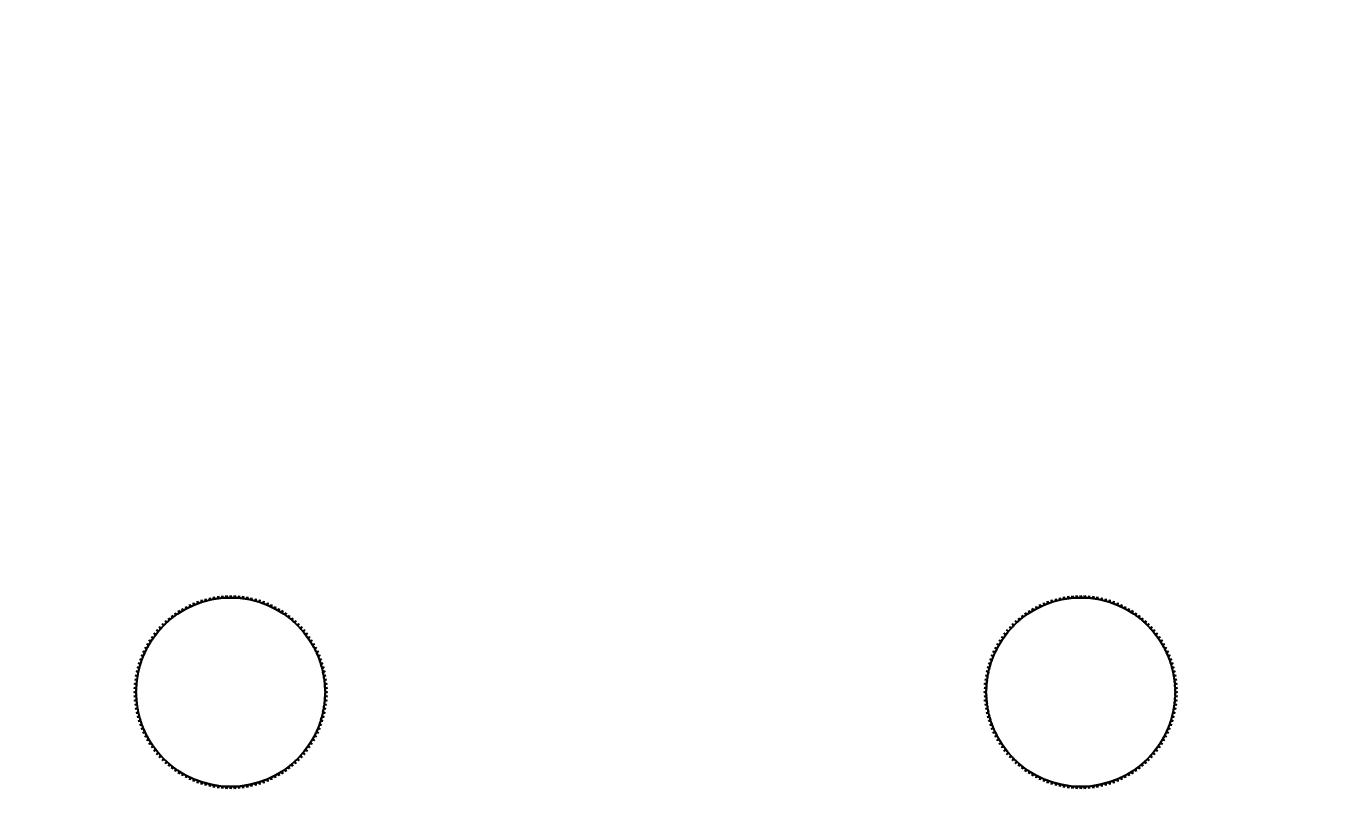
# Model space of a CAD drawing. Header units: millimetres. Extents: x 9226 to 36041, y 16031 to 21779.
# Drawn here: x 18449.3 to 18476.92, y 17778.7 to 17794.86 of the extents above; entities that cross this region are included whole.
import ezdxf

# ---------------------------------------------------------------- set-up
doc = ezdxf.new("R2010")
doc.units = ezdxf.units.MM
doc.layers.add('02___PRT_ALL_AXES', color=7, linetype='Continuous')
doc.styles.get("Standard").update_dxf_attribs({"font": 'arial.ttf'})
doc.dimstyles.new('ISO-15', dxfattribs={"dimtxt": 15, "dimasz": 4, "dimexe": 1.25, "dimexo": 5, "dimgap": 5, "dimtad": 1, "dimtoh": 1, "dimdec": 1, "dimdsep": 46, "dimtxsty": 'Standard', "dimcen": 2.5, "dimadec": 0, "dimazin": 0, "dimtfac": 1, "dimtdec": 1, "dimtmove": 0, "dimatfit": 3, "dimfxl": 1, "dimarcsym": 0})

# ---------------------------------------------------------------- blocks, each defined once
blk = doc.blocks.new('*D274')
at = {"color": 0, "lineweight": -2, "transparency": 16777216}
for p, q in [((17913.626, 17785.752), (17913.626, 17887.002)), ((18513.626, 17785.752), (18513.626, 17887.002)), ((17917.626, 17885.752), (18509.626, 17885.752))]:
    blk.add_line(p, q, dxfattribs=at)
at = {"color": 0, "transparency": 16777216}
for points in [[(17917.626, 17886.418), (17917.626, 17885.085), (17913.626, 17885.752)], [(18509.626, 17886.418), (18509.626, 17885.085), (18513.626, 17885.752)]]:
    blk.add_solid(points, dxfattribs=at)
at = {"layer": 'Defpoints', "color": 0, "transparency": 16777216}
for p in [(18513.626, 17885.752), (17913.626, 17780.752), (18513.626, 17780.752)]:
    blk.add_point(p, dxfattribs=at)
at = {"color": 0, "lineweight": -3, "transparency": 16777216, "insert": (18213.626, 17900.462), "char_height": 15, "attachment_point": 5}
blk.add_mtext('600mm [1\'-11 5/8"]', dxfattribs=at)

msp = doc.modelspace()

# ---------------------------------------------------------------- linework, layer by layer
at = {"color": 7, "linetype": 'Continuous', "lineweight": -3}
for p, q in [((18453.096, 17782.68), (18453.096, 17782.732)), ((18453.096, 17782.732), (18453.122, 17782.687)), ((18453.18, 17782.701), (18453.183, 17782.753)), ((18453.183, 17782.753), (18453.206, 17782.707)), ((18453.266, 17782.719), (18453.27, 17782.77)), ((18453.27, 17782.77), (18453.292, 17782.723)), ((18453.352, 17782.733), (18453.359, 17782.784)), ((18453.359, 17782.784), (18453.378, 17782.736)), ((18453.439, 17782.743), (18453.448, 17782.794)), ((18453.448, 17782.794), (18453.465, 17782.745)), ((18453.526, 17782.749), (18453.537, 17782.8)), ((18453.537, 17782.8), (18453.552, 17782.75)), ((18453.613, 17782.751), (18453.626, 17782.802)), ((18453.626, 17782.802), (18453.64, 17782.751)), ((18453.7, 17782.75), (18453.716, 17782.8)), ((18453.716, 17782.8), (18453.727, 17782.749)), ((18453.787, 17782.745), (18453.805, 17782.794)), ((18453.805, 17782.794), (18453.814, 17782.743)), ((18453.874, 17782.736), (18453.894, 17782.784)), ((18453.894, 17782.784), (18453.901, 17782.733)), ((18453.96, 17782.723), (18453.982, 17782.77)), ((18453.982, 17782.77), (18453.987, 17782.719)), ((18454.046, 17782.707), (18454.07, 17782.753)), ((18454.07, 17782.753), (18454.072, 17782.701)), ((18454.131, 17782.687), (18454.157, 17782.732)), ((18454.157, 17782.732), (18454.157, 17782.68)), ((18471.096, 17782.68), (18471.096, 17782.732)), ((18471.096, 17782.732), (18471.122, 17782.687)), ((18471.18, 17782.701), (18471.183, 17782.753)), ((18471.183, 17782.753), (18471.206, 17782.707)), ((18471.266, 17782.719), (18471.27, 17782.77)), ((18471.27, 17782.77), (18471.292, 17782.723)), ((18471.352, 17782.733), (18471.359, 17782.784)), ((18471.359, 17782.784), (18471.378, 17782.736)), ((18471.439, 17782.743), (18471.448, 17782.794)), ((18471.448, 17782.794), (18471.465, 17782.745)), ((18471.526, 17782.749), (18471.537, 17782.8)), ((18471.537, 17782.8), (18471.552, 17782.75)), ((18471.613, 17782.751), (18471.626, 17782.802)), ((18471.626, 17782.802), (18471.64, 17782.751)), ((18471.7, 17782.75), (18471.716, 17782.8)), ((18471.716, 17782.8), (18471.727, 17782.749)), ((18471.787, 17782.745), (18471.805, 17782.794)), ((18471.805, 17782.794), (18471.814, 17782.743)), ((18471.874, 17782.736), (18471.894, 17782.784)), ((18471.894, 17782.784), (18471.901, 17782.733)), ((18471.96, 17782.723), (18471.982, 17782.77)), ((18471.982, 17782.77), (18471.987, 17782.719)), ((18472.046, 17782.707), (18472.07, 17782.753)), ((18472.07, 17782.753), (18472.072, 17782.701)), ((18472.131, 17782.687), (18472.157, 17782.732)), ((18472.157, 17782.732), (18472.157, 17782.68)), ((18452.54, 17782.431), (18452.525, 17782.48)), ((18452.525, 17782.48), (18452.563, 17782.445)), ((18452.615, 17782.477), (18452.601, 17782.527)), ((18452.601, 17782.527), (18452.638, 17782.49)), ((18452.691, 17782.519), (18452.68, 17782.57)), ((18452.68, 17782.57), (18452.715, 17782.532)), ((18452.769, 17782.558), (18452.76, 17782.609)), ((18452.76, 17782.609), (18452.793, 17782.57)), ((18452.849, 17782.594), (18452.842, 17782.645)), ((18452.842, 17782.645), (18452.873, 17782.604)), ((18452.93, 17782.626), (18452.925, 17782.678)), ((18452.925, 17782.678), (18452.955, 17782.635)), ((18453.012, 17782.655), (18453.01, 17782.707)), ((18453.01, 17782.707), (18453.038, 17782.663)), ((18454.215, 17782.663), (18454.243, 17782.707)), ((18454.243, 17782.707), (18454.24, 17782.655)), ((18454.298, 17782.635), (18454.327, 17782.678)), ((18454.327, 17782.678), (18454.323, 17782.626)), ((18454.379, 17782.604), (18454.411, 17782.645)), ((18454.411, 17782.645), (18454.404, 17782.594)), ((18454.459, 17782.57), (18454.493, 17782.609)), ((18454.493, 17782.609), (18454.484, 17782.558)), ((18454.538, 17782.532), (18454.573, 17782.57)), ((18454.573, 17782.57), (18454.562, 17782.519)), ((18454.615, 17782.49), (18454.651, 17782.527)), ((18454.651, 17782.527), (18454.638, 17782.477)), ((18454.69, 17782.445), (18454.728, 17782.48)), ((18454.728, 17782.48), (18454.712, 17782.431)), ((18470.54, 17782.431), (18470.525, 17782.48)), ((18470.525, 17782.48), (18470.563, 17782.445)), ((18470.615, 17782.477), (18470.601, 17782.527)), ((18470.601, 17782.527), (18470.638, 17782.49)), ((18470.691, 17782.519), (18470.68, 17782.57)), ((18470.68, 17782.57), (18470.715, 17782.532)), ((18470.769, 17782.558), (18470.76, 17782.609)), ((18470.76, 17782.609), (18470.793, 17782.57)), ((18470.849, 17782.594), (18470.842, 17782.645)), ((18470.842, 17782.645), (18470.873, 17782.604)), ((18470.93, 17782.626), (18470.925, 17782.678)), ((18470.925, 17782.678), (18470.955, 17782.635)), ((18471.012, 17782.655), (18471.01, 17782.707)), ((18471.01, 17782.707), (18471.038, 17782.663)), ((18472.215, 17782.663), (18472.243, 17782.707)), ((18472.243, 17782.707), (18472.24, 17782.655)), ((18472.298, 17782.635), (18472.327, 17782.678)), ((18472.327, 17782.678), (18472.323, 17782.626)), ((18472.379, 17782.604), (18472.411, 17782.645)), ((18472.411, 17782.645), (18472.404, 17782.594)), ((18472.459, 17782.57), (18472.493, 17782.609)), ((18472.493, 17782.609), (18472.484, 17782.558)), ((18472.538, 17782.532), (18472.573, 17782.57)), ((18472.573, 17782.57), (18472.562, 17782.519)), ((18472.615, 17782.49), (18472.651, 17782.527)), ((18472.651, 17782.527), (18472.638, 17782.477)), ((18472.69, 17782.445), (18472.728, 17782.48)), ((18472.728, 17782.48), (18472.712, 17782.431)), ((18452.177, 17782.201), (18452.222, 17782.175)), ((18452.203, 17782.156), (18452.177, 17782.201)), ((18452.265, 17782.217), (18452.241, 17782.263)), ((18452.241, 17782.263), (18452.285, 17782.235)), ((18452.33, 17782.275), (18452.309, 17782.322)), ((18452.309, 17782.322), (18452.351, 17782.292)), ((18452.398, 17782.33), (18452.378, 17782.378)), ((18452.378, 17782.378), (18452.419, 17782.346)), ((18452.468, 17782.382), (18452.45, 17782.431)), ((18452.45, 17782.431), (18452.49, 17782.397)), ((18454.762, 17782.397), (18454.802, 17782.431)), ((18454.802, 17782.431), (18454.784, 17782.382)), ((18454.833, 17782.346), (18454.874, 17782.378)), ((18454.874, 17782.378), (18454.854, 17782.33)), ((18454.902, 17782.292), (18454.944, 17782.322)), ((18454.944, 17782.322), (18454.922, 17782.275)), ((18454.968, 17782.235), (18455.011, 17782.263)), ((18455.011, 17782.263), (18454.987, 17782.217)), ((18455.031, 17782.175), (18455.076, 17782.201)), ((18455.076, 17782.201), (18455.05, 17782.156)), ((18470.177, 17782.201), (18470.222, 17782.175)), ((18470.203, 17782.156), (18470.177, 17782.201)), ((18470.241, 17782.263), (18470.285, 17782.235)), ((18470.265, 17782.217), (18470.241, 17782.263)), ((18470.309, 17782.322), (18470.351, 17782.292)), ((18470.33, 17782.275), (18470.309, 17782.322)), ((18470.378, 17782.378), (18470.419, 17782.346)), ((18470.398, 17782.33), (18470.378, 17782.378)), ((18470.468, 17782.382), (18470.45, 17782.431)), ((18470.45, 17782.431), (18470.49, 17782.397)), ((18472.762, 17782.397), (18472.802, 17782.431)), ((18472.802, 17782.431), (18472.784, 17782.382)), ((18472.833, 17782.346), (18472.874, 17782.378)), ((18472.874, 17782.378), (18472.854, 17782.33)), ((18472.902, 17782.292), (18472.944, 17782.322)), ((18472.944, 17782.322), (18472.922, 17782.275)), ((18472.968, 17782.235), (18473.011, 17782.263)), ((18473.011, 17782.263), (18472.987, 17782.217)), ((18473.031, 17782.175), (18473.076, 17782.201)), ((18473.076, 17782.201), (18473.05, 17782.156)), ((18451.947, 17781.927), (18451.996, 17781.91)), ((18451.98, 17781.888), (18451.947, 17781.927)), ((18452, 17781.999), (18452.048, 17781.98)), ((18452.031, 17781.958), (18452, 17781.999)), ((18452.056, 17782.069), (18452.103, 17782.047)), ((18452.086, 17782.027), (18452.056, 17782.069)), ((18452.115, 17782.136), (18452.161, 17782.113)), ((18452.143, 17782.093), (18452.115, 17782.136)), ((18455.092, 17782.113), (18455.138, 17782.136)), ((18455.138, 17782.136), (18455.11, 17782.093)), ((18455.15, 17782.047), (18455.197, 17782.069)), ((18455.197, 17782.069), (18455.167, 17782.027)), ((18455.205, 17781.98), (18455.253, 17781.999)), ((18455.253, 17781.999), (18455.221, 17781.958)), ((18455.257, 17781.91), (18455.306, 17781.927)), ((18455.306, 17781.927), (18455.272, 17781.888)), ((18469.947, 17781.927), (18469.996, 17781.91)), ((18469.98, 17781.888), (18469.947, 17781.927)), ((18470, 17781.999), (18470.048, 17781.98)), ((18470.031, 17781.958), (18470, 17781.999)), ((18470.056, 17782.069), (18470.103, 17782.047)), ((18470.086, 17782.027), (18470.056, 17782.069)), ((18470.115, 17782.136), (18470.161, 17782.113)), ((18470.143, 17782.093), (18470.115, 17782.136)), ((18473.092, 17782.113), (18473.138, 17782.136)), ((18473.138, 17782.136), (18473.11, 17782.093)), ((18473.15, 17782.047), (18473.197, 17782.069)), ((18473.197, 17782.069), (18473.167, 17782.027)), ((18473.205, 17781.98), (18473.253, 17781.999)), ((18473.253, 17781.999), (18473.221, 17781.958)), ((18473.257, 17781.91), (18473.306, 17781.927)), ((18473.306, 17781.927), (18473.272, 17781.888)), ((18451.768, 17781.618), (18451.819, 17781.609)), ((18451.808, 17781.585), (18451.768, 17781.618)), ((18451.808, 17781.698), (18451.858, 17781.687)), ((18451.846, 17781.663), (18451.808, 17781.698)), ((18451.851, 17781.777), (18451.901, 17781.763)), ((18451.888, 17781.74), (18451.851, 17781.777)), ((18451.897, 17781.853), (18451.947, 17781.837)), ((18451.932, 17781.815), (18451.897, 17781.853)), ((18455.306, 17781.837), (18455.355, 17781.853)), ((18455.355, 17781.853), (18455.32, 17781.815)), ((18455.352, 17781.763), (18455.402, 17781.777)), ((18455.402, 17781.777), (18455.365, 17781.74)), ((18455.394, 17781.687), (18455.445, 17781.698)), ((18455.445, 17781.698), (18455.406, 17781.663)), ((18455.433, 17781.609), (18455.484, 17781.618)), ((18455.484, 17781.618), (18455.444, 17781.585)), ((18469.768, 17781.618), (18469.819, 17781.609)), ((18469.808, 17781.585), (18469.768, 17781.618)), ((18469.808, 17781.698), (18469.858, 17781.687)), ((18469.846, 17781.663), (18469.808, 17781.698)), ((18469.851, 17781.777), (18469.901, 17781.763)), ((18469.888, 17781.74), (18469.851, 17781.777)), ((18469.897, 17781.853), (18469.947, 17781.837)), ((18469.932, 17781.815), (18469.897, 17781.853)), ((18473.306, 17781.837), (18473.355, 17781.853)), ((18473.355, 17781.853), (18473.32, 17781.815)), ((18473.352, 17781.763), (18473.402, 17781.777)), ((18473.402, 17781.777), (18473.365, 17781.74)), ((18473.394, 17781.687), (18473.445, 17781.698)), ((18473.445, 17781.698), (18473.406, 17781.663)), ((18473.433, 17781.609), (18473.484, 17781.618)), ((18473.484, 17781.618), (18473.444, 17781.585)), ((18451.671, 17781.368), (18451.723, 17781.366)), ((18451.715, 17781.34), (18451.671, 17781.368)), ((18451.7, 17781.453), (18451.751, 17781.448)), ((18451.742, 17781.423), (18451.7, 17781.453)), ((18451.732, 17781.536), (18451.784, 17781.529)), ((18451.773, 17781.504), (18451.732, 17781.536)), ((18455.469, 17781.529), (18455.52, 17781.536)), ((18455.52, 17781.536), (18455.479, 17781.504)), ((18455.501, 17781.448), (18455.553, 17781.453)), ((18455.553, 17781.453), (18455.51, 17781.423)), ((18455.53, 17781.366), (18455.581, 17781.368)), ((18455.581, 17781.368), (18455.538, 17781.34)), ((18469.671, 17781.368), (18469.723, 17781.366)), ((18469.715, 17781.34), (18469.671, 17781.368)), ((18469.7, 17781.453), (18469.751, 17781.448)), ((18469.742, 17781.423), (18469.7, 17781.453)), ((18469.732, 17781.536), (18469.784, 17781.529)), ((18469.773, 17781.504), (18469.732, 17781.536)), ((18473.469, 17781.529), (18473.52, 17781.536)), ((18473.52, 17781.536), (18473.479, 17781.504)), ((18473.501, 17781.448), (18473.553, 17781.453)), ((18473.553, 17781.453), (18473.51, 17781.423)), ((18473.53, 17781.366), (18473.581, 17781.368)), ((18473.581, 17781.368), (18473.538, 17781.34)), ((18451.607, 17781.107), (18451.659, 17781.112)), ((18451.654, 17781.086), (18451.607, 17781.107)), ((18451.625, 17781.195), (18451.677, 17781.197)), ((18451.671, 17781.171), (18451.625, 17781.195)), ((18451.646, 17781.282), (18451.698, 17781.282)), ((18451.691, 17781.256), (18451.646, 17781.282)), ((18455.555, 17781.282), (18455.606, 17781.282)), ((18455.606, 17781.282), (18455.562, 17781.256)), ((18455.576, 17781.197), (18455.628, 17781.195)), ((18455.628, 17781.195), (18455.582, 17781.171)), ((18455.593, 17781.112), (18455.645, 17781.107)), ((18455.645, 17781.107), (18455.598, 17781.086)), ((18469.607, 17781.107), (18469.659, 17781.112)), ((18469.654, 17781.086), (18469.607, 17781.107)), ((18469.625, 17781.195), (18469.677, 17781.197)), ((18469.671, 17781.171), (18469.625, 17781.195)), ((18469.646, 17781.282), (18469.698, 17781.282)), ((18469.691, 17781.256), (18469.646, 17781.282)), ((18473.555, 17781.282), (18473.606, 17781.282)), ((18473.606, 17781.282), (18473.562, 17781.256)), ((18473.576, 17781.197), (18473.628, 17781.195)), ((18473.628, 17781.195), (18473.582, 17781.171)), ((18473.593, 17781.112), (18473.645, 17781.107)), ((18473.645, 17781.107), (18473.598, 17781.086)), ((18451.578, 17780.841), (18451.629, 17780.852)), ((18451.628, 17780.825), (18451.578, 17780.841)), ((18451.584, 17780.93), (18451.635, 17780.939)), ((18451.633, 17780.912), (18451.584, 17780.93)), ((18451.594, 17781.019), (18451.645, 17781.026)), ((18451.642, 17780.999), (18451.594, 17781.019)), ((18455.607, 17781.026), (18455.659, 17781.019)), ((18455.659, 17781.019), (18455.611, 17780.999)), ((18455.617, 17780.939), (18455.668, 17780.93)), ((18455.668, 17780.93), (18455.62, 17780.912)), ((18455.624, 17780.852), (18455.674, 17780.841)), ((18455.674, 17780.841), (18455.625, 17780.825)), ((18469.578, 17780.841), (18469.629, 17780.852)), ((18469.628, 17780.825), (18469.578, 17780.841)), ((18469.584, 17780.93), (18469.635, 17780.939)), ((18469.633, 17780.912), (18469.584, 17780.93)), ((18469.594, 17781.019), (18469.645, 17781.026)), ((18469.642, 17780.999), (18469.594, 17781.019)), ((18473.607, 17781.026), (18473.659, 17781.019)), ((18473.659, 17781.019), (18473.611, 17780.999)), ((18473.617, 17780.939), (18473.668, 17780.93)), ((18473.668, 17780.93), (18473.62, 17780.912)), ((18473.624, 17780.852), (18473.674, 17780.841)), ((18473.674, 17780.841), (18473.625, 17780.825)), ((18451.576, 17780.752), (18451.626, 17780.765)), ((18451.626, 17780.738), (18451.576, 17780.752)), ((18451.578, 17780.662), (18451.628, 17780.678)), ((18451.629, 17780.651), (18451.578, 17780.662)), ((18451.584, 17780.573), (18451.633, 17780.591)), ((18451.635, 17780.564), (18451.584, 17780.573)), ((18451.594, 17780.484), (18451.642, 17780.504)), ((18455.611, 17780.504), (18455.659, 17780.484)), ((18455.668, 17780.573), (18455.617, 17780.564)), ((18455.62, 17780.591), (18455.668, 17780.573)), ((18455.674, 17780.662), (18455.624, 17780.651)), ((18455.625, 17780.678), (18455.674, 17780.662)), ((18455.626, 17780.765), (18455.676, 17780.752)), ((18455.676, 17780.752), (18455.626, 17780.738)), ((18469.576, 17780.752), (18469.626, 17780.765)), ((18469.626, 17780.738), (18469.576, 17780.752)), ((18469.578, 17780.662), (18469.628, 17780.678)), ((18469.629, 17780.651), (18469.578, 17780.662)), ((18469.584, 17780.573), (18469.633, 17780.591)), ((18469.635, 17780.564), (18469.584, 17780.573)), ((18469.594, 17780.484), (18469.642, 17780.504)), ((18473.611, 17780.504), (18473.659, 17780.484)), ((18473.668, 17780.573), (18473.617, 17780.564)), ((18473.62, 17780.591), (18473.668, 17780.573)), ((18473.674, 17780.662), (18473.624, 17780.651)), ((18473.625, 17780.678), (18473.674, 17780.662)), ((18473.626, 17780.765), (18473.676, 17780.752)), ((18473.676, 17780.752), (18473.626, 17780.738)), ((18451.645, 17780.477), (18451.594, 17780.484)), ((18451.607, 17780.396), (18451.654, 17780.417)), ((18451.659, 17780.391), (18451.607, 17780.396)), ((18451.625, 17780.308), (18451.671, 17780.332)), ((18451.677, 17780.306), (18451.625, 17780.308)), ((18451.646, 17780.221), (18451.691, 17780.247)), ((18455.562, 17780.247), (18455.606, 17780.221)), ((18455.628, 17780.308), (18455.576, 17780.306)), ((18455.582, 17780.332), (18455.628, 17780.308)), ((18455.645, 17780.396), (18455.593, 17780.391)), ((18455.598, 17780.417), (18455.645, 17780.396)), ((18455.659, 17780.484), (18455.607, 17780.477)), ((18469.645, 17780.477), (18469.594, 17780.484)), ((18469.607, 17780.396), (18469.654, 17780.417)), ((18469.659, 17780.391), (18469.607, 17780.396)), ((18469.625, 17780.308), (18469.671, 17780.332)), ((18469.677, 17780.306), (18469.625, 17780.308)), ((18469.646, 17780.221), (18469.691, 17780.247)), ((18473.562, 17780.247), (18473.606, 17780.221)), ((18473.628, 17780.308), (18473.576, 17780.306)), ((18473.582, 17780.332), (18473.628, 17780.308)), ((18473.645, 17780.396), (18473.593, 17780.391)), ((18473.598, 17780.417), (18473.645, 17780.396)), ((18473.659, 17780.484), (18473.607, 17780.477)), ((18451.698, 17780.221), (18451.646, 17780.221)), ((18451.671, 17780.135), (18451.715, 17780.163)), ((18451.723, 17780.137), (18451.671, 17780.135)), ((18451.7, 17780.05), (18451.742, 17780.08)), ((18451.751, 17780.055), (18451.7, 17780.05)), ((18451.732, 17779.967), (18451.773, 17779.999)), ((18451.784, 17779.974), (18451.732, 17779.967)), ((18455.52, 17779.967), (18455.469, 17779.974)), ((18455.479, 17779.999), (18455.52, 17779.967)), ((18455.553, 17780.05), (18455.501, 17780.055)), ((18455.51, 17780.08), (18455.553, 17780.05)), ((18455.581, 17780.135), (18455.53, 17780.137)), ((18455.538, 17780.163), (18455.581, 17780.135)), ((18455.606, 17780.221), (18455.555, 17780.221)), ((18469.698, 17780.221), (18469.646, 17780.221)), ((18469.671, 17780.135), (18469.715, 17780.163)), ((18469.723, 17780.137), (18469.671, 17780.135)), ((18469.7, 17780.05), (18469.742, 17780.08)), ((18469.751, 17780.055), (18469.7, 17780.05)), ((18469.732, 17779.967), (18469.773, 17779.999)), ((18469.784, 17779.974), (18469.732, 17779.967)), ((18473.52, 17779.967), (18473.469, 17779.974)), ((18473.479, 17779.999), (18473.52, 17779.967)), ((18473.553, 17780.05), (18473.501, 17780.055)), ((18473.51, 17780.08), (18473.553, 17780.05)), ((18473.581, 17780.135), (18473.53, 17780.137)), ((18473.538, 17780.163), (18473.581, 17780.135)), ((18473.606, 17780.221), (18473.555, 17780.221)), ((18451.768, 17779.885), (18451.808, 17779.918)), ((18451.819, 17779.894), (18451.768, 17779.885)), ((18451.808, 17779.805), (18451.846, 17779.84)), ((18451.858, 17779.816), (18451.808, 17779.805)), ((18451.851, 17779.727), (18451.888, 17779.763)), ((18451.901, 17779.74), (18451.851, 17779.727)), ((18451.897, 17779.65), (18451.932, 17779.688)), ((18455.32, 17779.688), (18455.355, 17779.65)), ((18455.402, 17779.727), (18455.352, 17779.74)), ((18455.365, 17779.763), (18455.402, 17779.727)), ((18455.445, 17779.805), (18455.394, 17779.816)), ((18455.406, 17779.84), (18455.445, 17779.805)), ((18455.484, 17779.885), (18455.433, 17779.894)), ((18455.444, 17779.918), (18455.484, 17779.885)), ((18469.768, 17779.885), (18469.808, 17779.918)), ((18469.819, 17779.894), (18469.768, 17779.885)), ((18469.808, 17779.805), (18469.846, 17779.84)), ((18469.858, 17779.816), (18469.808, 17779.805)), ((18469.851, 17779.727), (18469.888, 17779.763)), ((18469.901, 17779.74), (18469.851, 17779.727)), ((18469.897, 17779.65), (18469.932, 17779.688)), ((18473.32, 17779.688), (18473.355, 17779.65)), ((18473.402, 17779.727), (18473.352, 17779.74)), ((18473.365, 17779.763), (18473.402, 17779.727)), ((18473.445, 17779.805), (18473.394, 17779.816)), ((18473.406, 17779.84), (18473.445, 17779.805)), ((18473.484, 17779.885), (18473.433, 17779.894)), ((18473.444, 17779.918), (18473.484, 17779.885)), ((18451.947, 17779.666), (18451.897, 17779.65)), ((18451.947, 17779.576), (18451.98, 17779.615)), ((18451.996, 17779.593), (18451.947, 17779.576)), ((18452, 17779.504), (18452.031, 17779.545)), ((18452.048, 17779.523), (18452, 17779.504)), ((18452.056, 17779.434), (18452.086, 17779.476)), ((18452.103, 17779.456), (18452.056, 17779.434)), ((18452.115, 17779.367), (18452.143, 17779.41)), ((18455.11, 17779.41), (18455.138, 17779.367)), ((18455.197, 17779.434), (18455.15, 17779.456)), ((18455.167, 17779.476), (18455.197, 17779.434)), ((18455.253, 17779.504), (18455.205, 17779.523)), ((18455.221, 17779.545), (18455.253, 17779.504)), ((18455.306, 17779.576), (18455.257, 17779.593)), ((18455.272, 17779.615), (18455.306, 17779.576)), ((18455.355, 17779.65), (18455.306, 17779.666)), ((18469.947, 17779.666), (18469.897, 17779.65)), ((18469.947, 17779.576), (18469.98, 17779.615)), ((18469.996, 17779.593), (18469.947, 17779.576)), ((18470, 17779.504), (18470.031, 17779.545)), ((18470.048, 17779.523), (18470, 17779.504)), ((18470.056, 17779.434), (18470.086, 17779.476)), ((18470.103, 17779.456), (18470.056, 17779.434)), ((18470.115, 17779.367), (18470.143, 17779.41)), ((18473.11, 17779.41), (18473.138, 17779.367)), ((18473.197, 17779.434), (18473.15, 17779.456)), ((18473.167, 17779.476), (18473.197, 17779.434)), ((18473.253, 17779.504), (18473.205, 17779.523)), ((18473.221, 17779.545), (18473.253, 17779.504)), ((18473.306, 17779.576), (18473.257, 17779.593)), ((18473.272, 17779.615), (18473.306, 17779.576)), ((18473.355, 17779.65), (18473.306, 17779.666)), ((18452.161, 17779.39), (18452.115, 17779.367)), ((18452.177, 17779.302), (18452.203, 17779.347)), ((18452.222, 17779.328), (18452.177, 17779.302)), ((18452.241, 17779.24), (18452.265, 17779.286)), ((18452.285, 17779.268), (18452.241, 17779.24)), ((18452.309, 17779.181), (18452.33, 17779.228)), ((18452.351, 17779.211), (18452.309, 17779.181)), ((18452.378, 17779.125), (18452.398, 17779.173)), ((18452.419, 17779.157), (18452.378, 17779.125)), ((18454.874, 17779.125), (18454.833, 17779.157)), ((18454.854, 17779.173), (18454.874, 17779.125)), ((18454.944, 17779.181), (18454.902, 17779.211)), ((18454.922, 17779.228), (18454.944, 17779.181)), ((18455.011, 17779.24), (18454.968, 17779.268)), ((18454.987, 17779.286), (18455.011, 17779.24)), ((18455.076, 17779.302), (18455.031, 17779.328)), ((18455.05, 17779.347), (18455.076, 17779.302)), ((18455.138, 17779.367), (18455.092, 17779.39)), ((18470.161, 17779.39), (18470.115, 17779.367)), ((18470.177, 17779.302), (18470.203, 17779.347)), ((18470.222, 17779.328), (18470.177, 17779.302)), ((18470.241, 17779.24), (18470.265, 17779.286)), ((18470.285, 17779.268), (18470.241, 17779.24)), ((18470.309, 17779.181), (18470.33, 17779.228)), ((18470.351, 17779.211), (18470.309, 17779.181)), ((18470.378, 17779.125), (18470.398, 17779.173)), ((18470.419, 17779.157), (18470.378, 17779.125)), ((18472.874, 17779.125), (18472.833, 17779.157)), ((18472.854, 17779.173), (18472.874, 17779.125)), ((18472.944, 17779.181), (18472.902, 17779.211)), ((18472.922, 17779.228), (18472.944, 17779.181)), ((18473.011, 17779.24), (18472.968, 17779.268)), ((18472.987, 17779.286), (18473.011, 17779.24)), ((18473.076, 17779.302), (18473.031, 17779.328)), ((18473.05, 17779.347), (18473.076, 17779.302)), ((18473.138, 17779.367), (18473.092, 17779.39)), ((18452.45, 17779.072), (18452.468, 17779.121)), ((18452.49, 17779.106), (18452.45, 17779.072)), ((18452.525, 17779.023), (18452.54, 17779.072)), ((18452.563, 17779.058), (18452.525, 17779.023)), ((18452.601, 17778.976), (18452.615, 17779.026)), ((18452.638, 17779.013), (18452.601, 17778.976)), ((18452.68, 17778.933), (18452.691, 17778.984)), ((18452.715, 17778.971), (18452.68, 17778.933)), ((18452.76, 17778.894), (18452.769, 17778.945)), ((18452.793, 17778.933), (18452.76, 17778.894)), ((18452.842, 17778.858), (18452.849, 17778.909)), ((18452.873, 17778.899), (18452.842, 17778.858)), ((18452.925, 17778.825), (18452.93, 17778.877)), ((18452.955, 17778.868), (18452.925, 17778.825)), ((18453.01, 17778.796), (18453.012, 17778.848)), ((18454.24, 17778.848), (18454.243, 17778.796)), ((18454.327, 17778.825), (18454.298, 17778.868)), ((18454.323, 17778.877), (18454.327, 17778.825)), ((18454.411, 17778.858), (18454.379, 17778.899)), ((18454.404, 17778.909), (18454.411, 17778.858)), ((18454.493, 17778.894), (18454.459, 17778.933)), ((18454.484, 17778.945), (18454.493, 17778.894)), ((18454.573, 17778.933), (18454.538, 17778.971)), ((18454.562, 17778.984), (18454.573, 17778.933)), ((18454.651, 17778.976), (18454.615, 17779.013)), ((18454.638, 17779.026), (18454.651, 17778.976)), ((18454.728, 17779.023), (18454.69, 17779.058)), ((18454.712, 17779.072), (18454.728, 17779.023)), ((18454.802, 17779.072), (18454.762, 17779.106)), ((18454.784, 17779.121), (18454.802, 17779.072)), ((18470.45, 17779.072), (18470.468, 17779.121)), ((18470.49, 17779.106), (18470.45, 17779.072)), ((18470.525, 17779.023), (18470.54, 17779.072)), ((18470.563, 17779.058), (18470.525, 17779.023)), ((18470.601, 17778.976), (18470.615, 17779.026)), ((18470.638, 17779.013), (18470.601, 17778.976)), ((18470.68, 17778.933), (18470.691, 17778.984)), ((18470.715, 17778.971), (18470.68, 17778.933)), ((18470.76, 17778.894), (18470.769, 17778.945)), ((18470.793, 17778.933), (18470.76, 17778.894)), ((18470.842, 17778.858), (18470.849, 17778.909)), ((18470.873, 17778.899), (18470.842, 17778.858)), ((18470.925, 17778.825), (18470.93, 17778.877)), ((18470.955, 17778.868), (18470.925, 17778.825)), ((18471.01, 17778.796), (18471.012, 17778.848)), ((18472.24, 17778.848), (18472.243, 17778.796)), ((18472.327, 17778.825), (18472.298, 17778.868)), ((18472.323, 17778.877), (18472.327, 17778.825)), ((18472.411, 17778.858), (18472.379, 17778.899)), ((18472.404, 17778.909), (18472.411, 17778.858)), ((18472.493, 17778.894), (18472.459, 17778.933)), ((18472.484, 17778.945), (18472.493, 17778.894)), ((18472.573, 17778.933), (18472.538, 17778.971)), ((18472.562, 17778.984), (18472.573, 17778.933)), ((18472.651, 17778.976), (18472.615, 17779.013)), ((18472.638, 17779.026), (18472.651, 17778.976)), ((18472.728, 17779.023), (18472.69, 17779.058)), ((18472.712, 17779.072), (18472.728, 17779.023)), ((18472.802, 17779.072), (18472.762, 17779.106)), ((18472.784, 17779.121), (18472.802, 17779.072)), ((18453.038, 17778.84), (18453.01, 17778.796)), ((18453.096, 17778.771), (18453.096, 17778.823)), ((18453.122, 17778.816), (18453.096, 17778.771)), ((18453.183, 17778.75), (18453.18, 17778.802)), ((18453.206, 17778.796), (18453.183, 17778.75)), ((18453.27, 17778.733), (18453.266, 17778.784)), ((18453.292, 17778.78), (18453.27, 17778.733)), ((18453.359, 17778.719), (18453.352, 17778.77)), ((18453.378, 17778.767), (18453.359, 17778.719)), ((18453.448, 17778.709), (18453.439, 17778.76)), ((18453.465, 17778.758), (18453.448, 17778.709)), ((18453.537, 17778.703), (18453.526, 17778.754)), ((18453.552, 17778.753), (18453.537, 17778.703)), ((18453.626, 17778.702), (18453.613, 17778.752)), ((18453.64, 17778.752), (18453.626, 17778.702)), ((18453.716, 17778.703), (18453.7, 17778.753)), ((18453.727, 17778.754), (18453.716, 17778.703)), ((18453.805, 17778.709), (18453.787, 17778.758)), ((18453.814, 17778.76), (18453.805, 17778.709)), ((18453.894, 17778.719), (18453.874, 17778.767)), ((18453.901, 17778.77), (18453.894, 17778.719)), ((18453.982, 17778.733), (18453.96, 17778.78)), ((18453.987, 17778.784), (18453.982, 17778.733)), ((18454.07, 17778.75), (18454.046, 17778.796)), ((18454.072, 17778.802), (18454.07, 17778.75)), ((18454.157, 17778.771), (18454.131, 17778.816)), ((18454.157, 17778.823), (18454.157, 17778.771)), ((18454.243, 17778.796), (18454.215, 17778.84)), ((18471.038, 17778.84), (18471.01, 17778.796)), ((18471.096, 17778.771), (18471.096, 17778.823)), ((18471.122, 17778.816), (18471.096, 17778.771)), ((18471.183, 17778.75), (18471.18, 17778.802)), ((18471.206, 17778.796), (18471.183, 17778.75)), ((18471.27, 17778.733), (18471.266, 17778.784)), ((18471.292, 17778.78), (18471.27, 17778.733)), ((18471.359, 17778.719), (18471.352, 17778.77)), ((18471.378, 17778.767), (18471.359, 17778.719)), ((18471.448, 17778.709), (18471.439, 17778.76)), ((18471.465, 17778.758), (18471.448, 17778.709)), ((18471.537, 17778.703), (18471.526, 17778.754)), ((18471.552, 17778.753), (18471.537, 17778.703)), ((18471.626, 17778.702), (18471.613, 17778.752)), ((18471.64, 17778.752), (18471.626, 17778.702)), ((18471.716, 17778.703), (18471.7, 17778.753)), ((18471.727, 17778.754), (18471.716, 17778.703)), ((18471.805, 17778.709), (18471.787, 17778.758)), ((18471.814, 17778.76), (18471.805, 17778.709)), ((18471.894, 17778.719), (18471.874, 17778.767)), ((18471.901, 17778.77), (18471.894, 17778.719)), ((18471.982, 17778.733), (18471.96, 17778.78)), ((18471.987, 17778.784), (18471.982, 17778.733)), ((18472.07, 17778.75), (18472.046, 17778.796)), ((18472.072, 17778.802), (18472.07, 17778.75)), ((18472.157, 17778.771), (18472.131, 17778.816)), ((18472.157, 17778.823), (18472.157, 17778.771)), ((18472.243, 17778.796), (18472.215, 17778.84))]:
    msp.add_line(p, q, dxfattribs=at)
for centre, start, end in [((18453.626, 17780.752), 100.3842, 102.1158), ((18453.626, 17780.752), 97.8842, 99.6158), ((18453.626, 17780.752), 95.3842, 97.1158), ((18453.626, 17780.752), 92.8842, 94.6158), ((18453.626, 17780.752), 90.3842, 92.1158), ((18453.626, 17780.752), 87.8842, 89.6158), ((18453.626, 17780.752), 85.3842, 87.1158), ((18453.626, 17780.752), 82.8842, 84.6158), ((18453.626, 17780.752), 80.3842, 82.1158), ((18453.626, 17780.752), 77.8842, 79.6158), ((18471.626, 17780.752), 100.3842, 102.1158), ((18471.626, 17780.752), 97.8842, 99.6158), ((18471.626, 17780.752), 95.3842, 97.1158), ((18471.626, 17780.752), 92.8842, 94.6158), ((18471.626, 17780.752), 90.3842, 92.1158), ((18471.626, 17780.752), 87.8842, 89.6158), ((18471.626, 17780.752), 85.3842, 87.1158), ((18471.626, 17780.752), 82.8842, 84.6158), ((18471.626, 17780.752), 80.3842, 82.1158), ((18471.626, 17780.752), 77.8842, 79.6158), ((18453.626, 17780.752), 120.3842, 122.1158), ((18453.626, 17780.752), 117.8842, 119.6158), ((18453.626, 17780.752), 115.3842, 117.1158), ((18453.626, 17780.752), 112.8842, 114.6158), ((18453.626, 17780.752), 110.3842, 112.1158), ((18453.626, 17780.752), 107.8842, 109.6158), ((18453.626, 17780.752), 105.3842, 107.1158), ((18453.626, 17780.752), 102.8842, 104.6158), ((18453.626, 17780.752), 75.3842, 77.1158), ((18453.626, 17780.752), 72.8842, 74.6158), ((18453.626, 17780.752), 70.3842, 72.1158), ((18453.626, 17780.752), 67.8842, 69.6158), ((18453.626, 17780.752), 65.3842, 67.1158), ((18453.626, 17780.752), 62.8842, 64.6158), ((18453.626, 17780.752), 60.3842, 62.1158), ((18453.626, 17780.752), 57.8842, 59.6158), ((18471.626, 17780.752), 120.3842, 122.1158), ((18471.626, 17780.752), 117.8842, 119.6158), ((18471.626, 17780.752), 115.3842, 117.1158), ((18471.626, 17780.752), 112.8842, 114.6158), ((18471.626, 17780.752), 110.3842, 112.1158), ((18471.626, 17780.752), 107.8842, 109.6158), ((18471.626, 17780.752), 105.3842, 107.1158), ((18471.626, 17780.752), 102.8842, 104.6158), ((18471.626, 17780.752), 75.3842, 77.1158), ((18471.626, 17780.752), 72.8842, 74.6158), ((18471.626, 17780.752), 70.3842, 72.1158), ((18471.626, 17780.752), 67.8842, 69.6158), ((18471.626, 17780.752), 65.3842, 67.1158), ((18471.626, 17780.752), 62.8842, 64.6158), ((18471.626, 17780.752), 60.3842, 62.1158), ((18471.626, 17780.752), 57.8842, 59.6158), ((18453.626, 17780.752), 132.8842, 134.6158), ((18453.626, 17780.752), 130.3842, 132.1158), ((18453.626, 17780.752), 127.8842, 129.6158), ((18453.626, 17780.752), 125.3842, 127.1158), ((18453.626, 17780.752), 122.8842, 124.6158), ((18453.626, 17780.752), 55.3842, 57.1158), ((18453.626, 17780.752), 52.8842, 54.6158), ((18453.626, 17780.752), 50.3842, 52.1158), ((18453.626, 17780.752), 47.8842, 49.6158), ((18453.626, 17780.752), 45.3842, 47.1158), ((18471.626, 17780.752), 132.8842, 134.6158), ((18471.626, 17780.752), 130.3842, 132.1158), ((18471.626, 17780.752), 127.8842, 129.6158), ((18471.626, 17780.752), 125.3842, 127.1158), ((18471.626, 17780.752), 122.8842, 124.6158), ((18471.626, 17780.752), 55.3842, 57.1158), ((18471.626, 17780.752), 52.8842, 54.6158), ((18471.626, 17780.752), 50.3842, 52.1158), ((18471.626, 17780.752), 47.8842, 49.6158), ((18471.626, 17780.752), 45.3842, 47.1158), ((18453.626, 17780.752), 145.3842, 147.1158), ((18453.626, 17780.752), 142.8842, 144.6158), ((18453.626, 17780.752), 140.3842, 142.1158), ((18453.626, 17780.752), 137.8842, 139.6158), ((18453.626, 17780.752), 135.3842, 137.1158), ((18453.626, 17780.752), 42.8842, 44.6158), ((18453.626, 17780.752), 40.3842, 42.1158), ((18453.626, 17780.752), 37.8842, 39.6158), ((18453.626, 17780.752), 35.3842, 37.1158), ((18453.626, 17780.752), 32.8842, 34.6158), ((18471.626, 17780.752), 145.3842, 147.1158), ((18471.626, 17780.752), 142.8842, 144.6158), ((18471.626, 17780.752), 140.3842, 142.1158), ((18471.626, 17780.752), 137.8842, 139.6158), ((18471.626, 17780.752), 135.3842, 137.1158), ((18471.626, 17780.752), 42.8842, 44.6158), ((18471.626, 17780.752), 40.3842, 42.1158), ((18471.626, 17780.752), 37.8842, 39.6158), ((18471.626, 17780.752), 35.3842, 37.1158), ((18471.626, 17780.752), 32.8842, 34.6158), ((18453.626, 17780.752), 152.8842, 154.6158), ((18453.626, 17780.752), 150.3842, 152.1158), ((18453.626, 17780.752), 147.8842, 149.6158), ((18453.626, 17780.752), 30.3842, 32.1158), ((18453.626, 17780.752), 27.8842, 29.6158), ((18453.626, 17780.752), 25.3842, 27.1158), ((18471.626, 17780.752), 152.8842, 154.6158), ((18471.626, 17780.752), 150.3842, 152.1158), ((18471.626, 17780.752), 147.8842, 149.6158), ((18471.626, 17780.752), 30.3842, 32.1158), ((18471.626, 17780.752), 27.8842, 29.6158), ((18471.626, 17780.752), 25.3842, 27.1158), ((18453.626, 17780.752), 162.8842, 164.6158), ((18453.626, 17780.752), 160.3842, 162.1158), ((18453.626, 17780.752), 157.8842, 159.6158), ((18453.626, 17780.752), 155.3842, 157.1158), ((18453.626, 17780.752), 22.8842, 24.6158), ((18453.626, 17780.752), 20.3842, 22.1158), ((18453.626, 17780.752), 17.8842, 19.6158), ((18453.626, 17780.752), 15.3842, 17.1158), ((18471.626, 17780.752), 162.8842, 164.6158), ((18471.626, 17780.752), 160.3842, 162.1158), ((18471.626, 17780.752), 157.8842, 159.6158), ((18471.626, 17780.752), 155.3842, 157.1158), ((18471.626, 17780.752), 22.8842, 24.6158), ((18471.626, 17780.752), 20.3842, 22.1158), ((18471.626, 17780.752), 17.8842, 19.6158), ((18471.626, 17780.752), 15.3842, 17.1158), ((18453.626, 17780.752), 170.3842, 172.1158), ((18453.626, 17780.752), 167.8842, 169.6158), ((18453.626, 17780.752), 165.3842, 167.1158), ((18453.626, 17780.752), 12.8842, 14.6158), ((18453.626, 17780.752), 10.3842, 12.1158), ((18453.626, 17780.752), 7.8842, 9.6158), ((18471.626, 17780.752), 170.3842, 172.1158), ((18471.626, 17780.752), 167.8842, 169.6158), ((18471.626, 17780.752), 165.3842, 167.1158), ((18471.626, 17780.752), 12.8842, 14.6158), ((18471.626, 17780.752), 10.3842, 12.1158), ((18471.626, 17780.752), 7.8842, 9.6158), ((18453.626, 17780.752), 177.8842, 179.6158), ((18453.626, 17780.752), 175.3842, 177.1158), ((18453.626, 17780.752), 172.8842, 174.6158), ((18453.626, 17780.752), 5.3842, 7.1158), ((18453.626, 17780.752), 2.8842, 4.6158), ((18453.626, 17780.752), 0.3842, 2.1158), ((18471.626, 17780.752), 177.8842, 179.6158), ((18471.626, 17780.752), 175.3842, 177.1158), ((18471.626, 17780.752), 172.8842, 174.6158), ((18471.626, 17780.752), 5.3842, 7.1158), ((18471.626, 17780.752), 2.8842, 4.6158), ((18471.626, 17780.752), 0.3842, 2.1158), ((18453.626, 17780.752), 180.3842, 182.1158), ((18453.626, 17780.752), 182.8842, 184.6158), ((18453.626, 17780.752), 185.3842, 187.1158), ((18453.626, 17780.752), 352.8842, 354.6158), ((18453.626, 17780.752), 355.3842, 357.1158), ((18453.626, 17780.752), 357.8842, 359.6158), ((18471.626, 17780.752), 180.3842, 182.1158), ((18471.626, 17780.752), 182.8842, 184.6158), ((18471.626, 17780.752), 185.3842, 187.1158), ((18471.626, 17780.752), 352.8842, 354.6158), ((18471.626, 17780.752), 355.3842, 357.1158), ((18471.626, 17780.752), 357.8842, 359.6158), ((18453.626, 17780.752), 187.8842, 189.6158), ((18453.626, 17780.752), 190.3842, 192.1158), ((18453.626, 17780.752), 192.8842, 194.6158), ((18453.626, 17780.752), 345.3842, 347.1158), ((18453.626, 17780.752), 347.8842, 349.6158), ((18453.626, 17780.752), 350.3842, 352.1158), ((18471.626, 17780.752), 187.8842, 189.6158), ((18471.626, 17780.752), 190.3842, 192.1158), ((18471.626, 17780.752), 192.8842, 194.6158), ((18471.626, 17780.752), 345.3842, 347.1158), ((18471.626, 17780.752), 347.8842, 349.6158), ((18471.626, 17780.752), 350.3842, 352.1158), ((18453.626, 17780.752), 195.3842, 197.1158), ((18453.626, 17780.752), 197.8842, 199.6158), ((18453.626, 17780.752), 200.3842, 202.1158), ((18453.626, 17780.752), 202.8842, 204.6158), ((18453.626, 17780.752), 335.3842, 337.1158), ((18453.626, 17780.752), 337.8842, 339.6158), ((18453.626, 17780.752), 340.3842, 342.1158), ((18453.626, 17780.752), 342.8842, 344.6158), ((18471.626, 17780.752), 195.3842, 197.1158), ((18471.626, 17780.752), 197.8842, 199.6158), ((18471.626, 17780.752), 200.3842, 202.1158), ((18471.626, 17780.752), 202.8842, 204.6158), ((18471.626, 17780.752), 335.3842, 337.1158), ((18471.626, 17780.752), 337.8842, 339.6158), ((18471.626, 17780.752), 340.3842, 342.1158), ((18471.626, 17780.752), 342.8842, 344.6158), ((18453.626, 17780.752), 205.3842, 207.1158), ((18453.626, 17780.752), 207.8842, 209.6158), ((18453.626, 17780.752), 210.3842, 212.1158), ((18453.626, 17780.752), 327.8842, 329.6158), ((18453.626, 17780.752), 330.3842, 332.1158), ((18453.626, 17780.752), 332.8842, 334.6158), ((18471.626, 17780.752), 205.3842, 207.1158), ((18471.626, 17780.752), 207.8842, 209.6158), ((18471.626, 17780.752), 210.3842, 212.1158), ((18471.626, 17780.752), 327.8842, 329.6158), ((18471.626, 17780.752), 330.3842, 332.1158), ((18471.626, 17780.752), 332.8842, 334.6158), ((18453.626, 17780.752), 212.8842, 214.6158), ((18453.626, 17780.752), 215.3842, 217.1158), ((18453.626, 17780.752), 217.8842, 219.6158), ((18453.626, 17780.752), 220.3842, 222.1158), ((18453.626, 17780.752), 317.8842, 319.6158), ((18453.626, 17780.752), 320.3842, 322.1158), ((18453.626, 17780.752), 322.8842, 324.6158), ((18453.626, 17780.752), 325.3842, 327.1158), ((18471.626, 17780.752), 212.8842, 214.6158), ((18471.626, 17780.752), 215.3842, 217.1158), ((18471.626, 17780.752), 217.8842, 219.6158), ((18471.626, 17780.752), 220.3842, 222.1158), ((18471.626, 17780.752), 317.8842, 319.6158), ((18471.626, 17780.752), 320.3842, 322.1158), ((18471.626, 17780.752), 322.8842, 324.6158), ((18471.626, 17780.752), 325.3842, 327.1158), ((18453.626, 17780.752), 222.8842, 224.6158), ((18453.626, 17780.752), 225.3842, 227.1158), ((18453.626, 17780.752), 227.8842, 229.6158), ((18453.626, 17780.752), 230.3842, 232.1158), ((18453.626, 17780.752), 232.8842, 234.6158), ((18453.626, 17780.752), 305.3842, 307.1158), ((18453.626, 17780.752), 307.8842, 309.6158), ((18453.626, 17780.752), 310.3842, 312.1158), ((18453.626, 17780.752), 312.8842, 314.6158), ((18453.626, 17780.752), 315.3842, 317.1158), ((18471.626, 17780.752), 222.8842, 224.6158), ((18471.626, 17780.752), 225.3842, 227.1158), ((18471.626, 17780.752), 227.8842, 229.6158), ((18471.626, 17780.752), 230.3842, 232.1158), ((18471.626, 17780.752), 232.8842, 234.6158), ((18471.626, 17780.752), 305.3842, 307.1158), ((18471.626, 17780.752), 307.8842, 309.6158), ((18471.626, 17780.752), 310.3842, 312.1158), ((18471.626, 17780.752), 312.8842, 314.6158), ((18471.626, 17780.752), 315.3842, 317.1158), ((18453.626, 17780.752), 235.3842, 237.1158), ((18453.626, 17780.752), 237.8842, 239.6158), ((18453.626, 17780.752), 240.3842, 242.1158), ((18453.626, 17780.752), 242.8842, 244.6158), ((18453.626, 17780.752), 245.3842, 247.1158), ((18453.626, 17780.752), 247.8842, 249.6158), ((18453.626, 17780.752), 250.3842, 252.1158), ((18453.626, 17780.752), 287.8842, 289.6158), ((18453.626, 17780.752), 290.3842, 292.1158), ((18453.626, 17780.752), 292.8842, 294.6158), ((18453.626, 17780.752), 295.3842, 297.1158), ((18453.626, 17780.752), 297.8842, 299.6158), ((18453.626, 17780.752), 300.3842, 302.1158), ((18453.626, 17780.752), 302.8842, 304.6158), ((18471.626, 17780.752), 235.3842, 237.1158), ((18471.626, 17780.752), 237.8842, 239.6158), ((18471.626, 17780.752), 240.3842, 242.1158), ((18471.626, 17780.752), 242.8842, 244.6158), ((18471.626, 17780.752), 245.3842, 247.1158), ((18471.626, 17780.752), 247.8842, 249.6158), ((18471.626, 17780.752), 250.3842, 252.1158), ((18471.626, 17780.752), 287.8842, 289.6158), ((18471.626, 17780.752), 290.3842, 292.1158), ((18471.626, 17780.752), 292.8842, 294.6158), ((18471.626, 17780.752), 295.3842, 297.1158), ((18471.626, 17780.752), 297.8842, 299.6158), ((18471.626, 17780.752), 300.3842, 302.1158), ((18471.626, 17780.752), 302.8842, 304.6158), ((18453.626, 17780.752), 252.8842, 254.6158), ((18453.626, 17780.752), 255.3842, 257.1158), ((18453.626, 17780.752), 257.8842, 259.6158), ((18453.626, 17780.752), 260.3842, 262.1158), ((18453.626, 17780.752), 262.8842, 264.6158), ((18453.626, 17780.752), 265.3842, 267.1158), ((18453.626, 17780.752), 267.8842, 269.6158), ((18453.626, 17780.752), 270.3842, 272.1158), ((18453.626, 17780.752), 272.8842, 274.6158), ((18453.626, 17780.752), 275.3842, 277.1158), ((18453.626, 17780.752), 277.8842, 279.6158), ((18453.626, 17780.752), 280.3842, 282.1158), ((18453.626, 17780.752), 282.8842, 284.6158), ((18453.626, 17780.752), 285.3842, 287.1158), ((18471.626, 17780.752), 252.8842, 254.6158), ((18471.626, 17780.752), 255.3842, 257.1158), ((18471.626, 17780.752), 257.8842, 259.6158), ((18471.626, 17780.752), 260.3842, 262.1158), ((18471.626, 17780.752), 262.8842, 264.6158), ((18471.626, 17780.752), 265.3842, 267.1158), ((18471.626, 17780.752), 267.8842, 269.6158), ((18471.626, 17780.752), 270.3842, 272.1158), ((18471.626, 17780.752), 272.8842, 274.6158), ((18471.626, 17780.752), 275.3842, 277.1158), ((18471.626, 17780.752), 277.8842, 279.6158), ((18471.626, 17780.752), 280.3842, 282.1158), ((18471.626, 17780.752), 282.8842, 284.6158), ((18471.626, 17780.752), 285.3842, 287.1158)]:
    msp.add_arc(centre, 2, start, end, dxfattribs=at)
at = {"layer": '02___PRT_ALL_AXES', "color": 7, "linetype": 'Continuous', "lineweight": -3}
for centre in [(18453.626, 17780.752), (18471.626, 17780.752)]:
    msp.add_circle(centre, 2, dxfattribs=at)

# ---------------------------------------------------------------- dimensions: what is measured, and where the dimension line sits
at = {"lineweight": -3}
dim = msp.add_linear_dim(base=(18513.626, 17885.752), p1=(17913.626, 17780.752), p2=(18513.626, 17780.752), dimstyle='ISO-15', override={"dimpost": 'mm'}, dxfattribs=at)
dim.commit()
dim.dimension.update_dxf_attribs({"geometry": '*D274', "text_midpoint": (18213.626, 17900.462)})

doc.saveas('drawing.dxf')
